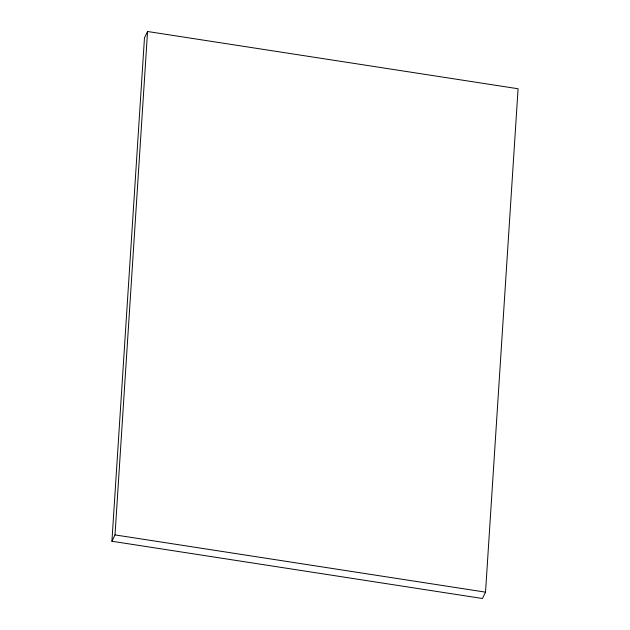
<?xml version="1.0" encoding="UTF-8"?>
<svg xmlns="http://www.w3.org/2000/svg" width="630" height="630" viewBox="0 0 630 630"><rect width="100%" height="100%" fill="white"/><g stroke="black" fill="none" stroke-linecap="round" stroke-linejoin="round"><path stroke-width="0.94" d="M111.919 541.249L144.475 37.847L147.562 31.5L518.081 88.751L485.525 592.153L482.438 598.5L111.919 541.249L115.006 534.901L147.562 31.5M115.006 534.901L485.525 592.153"/></g></svg>
